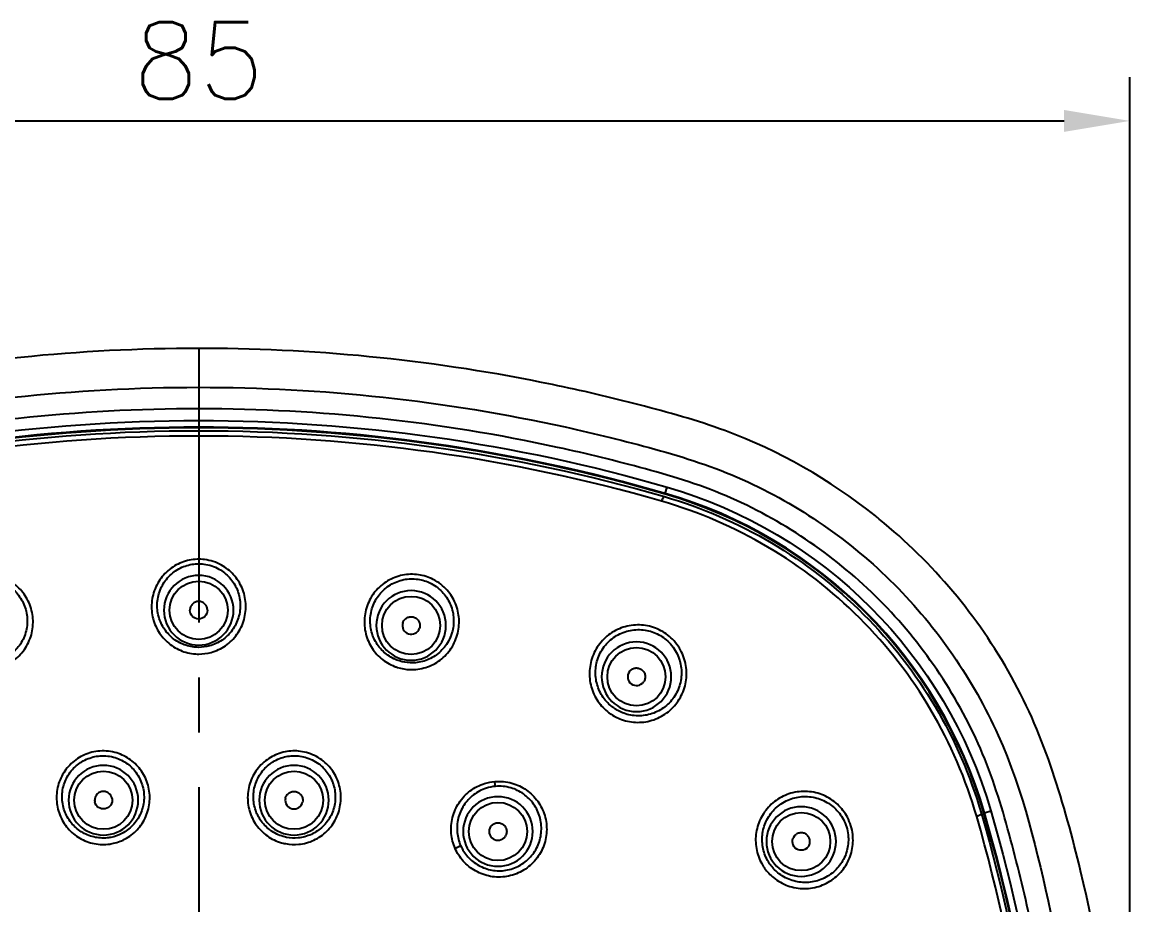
# Model space of a CAD drawing. Extents: x 1446 to 1743, y 841 to 1261.
# Drawn here: x 1541 to 1591.5, y 1126.7 to 1166.9 of the extents above; entities that cross this region are included whole.
import ezdxf

# ---------------------------------------------------------------- set-up
doc = ezdxf.new("R2010")
doc.units = 0
doc.header["$LTSCALE"] = 10
doc.header["$MEASUREMENT"] = 0
doc.linetypes.add('CENTER', pattern=[2, 1.25, -0.25, 0.25, -0.25])
doc.layers.add('1', color=1, linetype='CENTER')
doc.layers.add('D', color=2, linetype='CONTINUOUS')
doc.styles.add('GHS', font='ROMANS.shx', dxfattribs={"bigfont": 'GHS.shx'})

msp = doc.modelspace()

# ---------------------------------------------------------------- linework, layer by layer
at = {"layer": '1'}
msp.add_line((1549.096, 1152.069), (1549.096, 925.227), dxfattribs=at)
at = {"layer": '1', "color": 3, "linetype": 'Continuous'}
for p, q in [((1570.357, 1145.432), (1570.352, 1145.412)), ((1570.36, 1145.44), (1570.365, 1145.459)), ((1570.365, 1145.459), (1570.449, 1145.747)), ((1584.893, 1130.896), (1584.874, 1130.89)), ((1584.902, 1130.898), (1584.92, 1130.904)), ((1584.92, 1130.904), (1585.208, 1130.987))]:
    msp.add_line(p, q, dxfattribs=at)
at = {"layer": '1', "color": 3, "linetype": 'Continuous', "extrusion": (0, 0, -1)}
for centre in [(-1549.096, 1140.134), (-1558.78, 1139.441), (-1569.053, 1137.102), (-1544.751, 1131.475), (-1553.44, 1131.475), (-1562.737, 1130.049), (-1576.564, 1129.591)]:
    msp.add_circle(centre, 1.587, dxfattribs=at)
at = {"layer": '1', "color": 3, "linetype": 'Continuous'}
for centre in [(1549.096, 1140.134), (1558.78, 1139.441), (1569.053, 1137.102), (1544.751, 1131.475), (1553.44, 1131.475), (1562.737, 1130.049), (1576.564, 1129.591)]:
    msp.add_circle(centre, 1.327, dxfattribs=at)
at = {"layer": '1', "color": 3, "linetype": 'Continuous', "extrusion": (0, 0, -1)}
for centre, radius, start, end in [((-1549.096, 1072.134), 76.647, 73.82384, 106.17616), ((-1564.418, 1124.957), 21.647, 106.1762, 163.8238), ((-1511.596, 1109.634), 76.647, 163.82384, 196.17616)]:
    msp.add_arc(centre, radius, start, end, dxfattribs=at)
at = {"layer": '1', "color": 7, "linetype": 'Continuous', "extrusion": (0, 0, -1)}
for centre, radius, start, end in [((-1549.096, 1072.134), 76.328, 73.82384, 106.17616), ((-1564.418, 1124.957), 21.328, 106.1762, 163.8238), ((-1549.096, 1140.134), 0.4, 180, 0), ((-1544.751, 1131.475), 0.4, 168.75, 348.75), ((-1511.596, 1109.634), 76.328, 163.82384, 196.17616), ((-1576.564, 1129.591), 0.4, 234, 54)]:
    msp.add_arc(centre, radius, start, end, dxfattribs=at)
at = {"layer": '1', "color": 3, "linetype": 'Continuous'}
for centre, radius, start, end in [((1549.096, 1072.134), 76.347, 73.82384, 106.17616), ((1549.096, 1072.134), 76.319, 73.82384, 106.17616), ((1564.418, 1124.957), 21.319, 16.1762, 73.8238), ((1564.418, 1124.957), 21.347, 16.1762, 73.8238), ((1511.596, 1109.634), 76.319, 343.82384, 16.17616), ((1511.596, 1109.634), 76.347, 343.82384, 16.17616)]:
    msp.add_arc(centre, radius, start, end, dxfattribs=at)
at = {"layer": '1', "color": 7, "linetype": 'Continuous'}
for centre, start, end in [((1558.78, 1139.441), 162, 342), ((1569.053, 1137.102), 144, 324), ((1553.44, 1131.475), 168.75, 348.75), ((1562.737, 1130.049), 146.25, 326.25)]:
    msp.add_arc(centre, 0.4, start, end, dxfattribs=at)
for points, knots in [([(1549.099, 1152.069), (1543.651, 1152.069), (1538.28, 1151.518), (1531.662, 1150.148), (1530.343, 1149.839), (1527.715, 1149.154), (1526.396, 1148.798), (1522.581, 1147.382), (1520.184, 1146.012), (1518.07, 1144.291)], [0, 0, 0, 0, 0.5, 0.5, 0.625, 0.625, 0.75, 0.75, 1, 1, 1, 1]), ([(1579.949, 1144.43), (1577.87, 1146.091), (1575.541, 1147.407), (1571.812, 1148.794), (1570.495, 1149.151), (1567.864, 1149.837), (1566.543, 1150.147), (1560.017, 1151.499), (1554.744, 1152.049), (1549.401, 1152.069)], [0, 0, 0, 0, 0.247198, 0.247198, 0.374226, 0.374226, 0.501255, 0.501255, 1, 1, 1, 1]), ([(1570.324, 1145.315), (1573.756, 1144.32), (1576.88, 1142.473), (1581.934, 1137.419), (1583.781, 1134.294), (1584.777, 1130.862)], [0, 0, 0, 0, 0.5, 0.5, 1, 1, 1, 1]), ([(1591.546, 1109.634), (1591.53, 1115.888), (1590.783, 1122.142), (1588.556, 1131.319), (1587.696, 1134.339), (1584.604, 1139.874), (1582.587, 1142.284), (1580.121, 1144.29)], [0, 0, 0, 0, 0.5, 0.5, 0.75, 0.75, 1, 1, 1, 1])]:
    msp.add_open_spline(points, degree=3, knots=knots, dxfattribs=at)
at = {"layer": '1', "color": 3, "linetype": 'Continuous'}
for points in [[(1549.401, 1152.069), (1549.3, 1152.069), (1549.2, 1152.069), (1549.099, 1152.069)], [(1570.197, 1145.103), (1556.501, 1149.067), (1541.69, 1149.067), (1527.994, 1145.103)], [(1570.198, 1145.103), (1570.255, 1145.226), (1570.304, 1145.322), (1570.324, 1145.315)], [(1580.121, 1144.29), (1580.064, 1144.337), (1580.006, 1144.383), (1579.949, 1144.43)], [(1562.623, 1132.106), (1562.615, 1132.152), (1562.605, 1132.237), (1562.597, 1132.328)], [(1584.564, 1130.737), (1584.688, 1130.793), (1584.784, 1130.843), (1584.777, 1130.862)], [(1584.565, 1088.533), (1588.529, 1102.228), (1588.529, 1117.04), (1584.565, 1130.735)], [(1560.784, 1129.281), (1560.887, 1129.325), (1560.989, 1129.375), (1561.037, 1129.405)]]:
    msp.add_open_spline(points, degree=3, dxfattribs=at)
for points, knots in [([(1508.434, 1109.634), (1508.438, 1115.237), (1509.046, 1120.864), (1510.856, 1129.098), (1511.506, 1131.882), (1513.793, 1136.983), (1515.424, 1139.353), (1519.375, 1143.306), (1521.741, 1144.938), (1526.843, 1147.233), (1529.634, 1147.883), (1537.86, 1149.687), (1543.429, 1150.295), (1554.741, 1150.297), (1560.317, 1149.691), (1567.167, 1148.188), (1568.531, 1147.849), (1571.249, 1147.104), (1572.608, 1146.665), (1576.451, 1144.94), (1578.821, 1143.303), (1582.769, 1139.348), (1584.393, 1136.992), (1586.692, 1131.869), (1587.33, 1129.117), (1589.143, 1120.869), (1589.753, 1115.237), (1589.757, 1109.634)], [0, 0, 0, 0, 0.125, 0.125, 0.1875, 0.1875, 0.25, 0.25, 0.3125, 0.3125, 0.375, 0.375, 0.5, 0.5, 0.625, 0.625, 0.65625, 0.65625, 0.6875, 0.6875, 0.75, 0.75, 0.8125, 0.8125, 0.875, 0.875, 1, 1, 1, 1]), ([(1588.776, 1109.633), (1588.77, 1115.136), (1588.185, 1120.57), (1586.731, 1127.275), (1586.403, 1128.613), (1585.684, 1131.262), (1585.282, 1132.571), (1583.635, 1136.341), (1582.059, 1138.659), (1578.209, 1142.534), (1575.889, 1144.131), (1572.121, 1145.798), (1570.788, 1146.215), (1568.13, 1146.938), (1566.796, 1147.267), (1560.098, 1148.724), (1554.647, 1149.313), (1543.588, 1149.316), (1538.143, 1148.73), (1531.438, 1147.277), (1530.103, 1146.95), (1527.441, 1146.226), (1526.114, 1145.815), (1522.358, 1144.162), (1520.037, 1142.576), (1516.173, 1138.714), (1514.585, 1136.391), (1512.935, 1132.639), (1512.525, 1131.322), (1511.8, 1128.657), (1511.47, 1127.321), (1510.01, 1120.611), (1509.421, 1115.163), (1509.415, 1109.633)], [0, 0, 0, 0, 0.125, 0.125, 0.15625, 0.15625, 0.1875, 0.1875, 0.25, 0.25, 0.3125, 0.3125, 0.34375, 0.34375, 0.375, 0.375, 0.5, 0.5, 0.625, 0.625, 0.65625, 0.65625, 0.6875, 0.6875, 0.75, 0.75, 0.8125, 0.8125, 0.84375, 0.84375, 0.875, 0.875, 1, 1, 1, 1]), ([(1584.565, 1130.735), (1583.59, 1134.123), (1581.748, 1137.261), (1576.722, 1142.287), (1573.585, 1144.128), (1570.197, 1145.103)], [0, 0, 0, 0, 0.5, 0.5, 1, 1, 1, 1]), ([(1549.096, 1138.136), (1549.046, 1138.136), (1548.996, 1138.138), (1548.946, 1138.141), (1548.711, 1138.158), (1548.475, 1138.215), (1548.258, 1138.307), (1548.041, 1138.399), (1547.837, 1138.53), (1547.662, 1138.687), (1547.485, 1138.846), (1547.334, 1139.037), (1547.219, 1139.245), (1547.102, 1139.456), (1547.02, 1139.69), (1546.978, 1139.927), (1546.937, 1140.169), (1546.936, 1140.42), (1546.977, 1140.662), (1547.019, 1140.905), (1547.104, 1141.145), (1547.225, 1141.361), (1547.346, 1141.576), (1547.506, 1141.774), (1547.694, 1141.936), (1547.878, 1142.095), (1548.093, 1142.225), (1548.32, 1142.314), (1548.543, 1142.401), (1548.785, 1142.45), (1549.025, 1142.458), (1549.138, 1142.462), (1549.252, 1142.457), (1549.365, 1142.442), (1549.631, 1142.408), (1549.896, 1142.322), (1550.13, 1142.192), (1550.337, 1142.078), (1550.526, 1141.928), (1550.684, 1141.754), (1550.844, 1141.576), (1550.976, 1141.37), (1551.07, 1141.151), (1551.165, 1140.927), (1551.223, 1140.684), (1551.24, 1140.442), (1551.256, 1140.196), (1551.23, 1139.944), (1551.163, 1139.707), (1551.096, 1139.469), (1550.986, 1139.239), (1550.841, 1139.037), (1550.699, 1138.838), (1550.519, 1138.659), (1550.317, 1138.519), (1550.118, 1138.381), (1549.892, 1138.275), (1549.658, 1138.211), (1549.476, 1138.162), (1549.285, 1138.136), (1549.096, 1138.136)], [0, 0, 0, 0, 0.010855, 0.010855, 0.010855, 0.063006, 0.063006, 0.063006, 0.115254, 0.115254, 0.115254, 0.16819, 0.16819, 0.16819, 0.222153, 0.222153, 0.222153, 0.277083, 0.277083, 0.277083, 0.332499, 0.332499, 0.332499, 0.387645, 0.387645, 0.387645, 0.441835, 0.441835, 0.441835, 0.494829, 0.494829, 0.494829, 0.519638, 0.519638, 0.519638, 0.579309, 0.579309, 0.579309, 0.631586, 0.631586, 0.631586, 0.684879, 0.684879, 0.684879, 0.739317, 0.739317, 0.739317, 0.794573, 0.794573, 0.794573, 0.84995, 0.84995, 0.84995, 0.904707, 0.904707, 0.904707, 0.95841, 0.95841, 0.95841, 1, 1, 1, 1]), ([(1549.096, 1138.443), (1549.26, 1138.443), (1549.425, 1138.465), (1549.584, 1138.508), (1549.788, 1138.562), (1549.984, 1138.653), (1550.158, 1138.772), (1550.336, 1138.893), (1550.494, 1139.047), (1550.62, 1139.22), (1550.749, 1139.395), (1550.847, 1139.596), (1550.909, 1139.803), (1550.971, 1140.012), (1550.997, 1140.233), (1550.985, 1140.45), (1550.974, 1140.665), (1550.925, 1140.88), (1550.843, 1141.079), (1550.762, 1141.275), (1550.647, 1141.46), (1550.506, 1141.619), (1550.367, 1141.775), (1550.2, 1141.91), (1550.017, 1142.013), (1549.809, 1142.129), (1549.573, 1142.208), (1549.336, 1142.238), (1549.235, 1142.251), (1549.133, 1142.256), (1549.032, 1142.253), (1548.819, 1142.246), (1548.603, 1142.201), (1548.405, 1142.122), (1548.202, 1142.042), (1548.012, 1141.925), (1547.849, 1141.782), (1547.684, 1141.636), (1547.543, 1141.459), (1547.438, 1141.267), (1547.333, 1141.074), (1547.26, 1140.861), (1547.226, 1140.645), (1547.193, 1140.431), (1547.196, 1140.209), (1547.236, 1139.996), (1547.275, 1139.788), (1547.349, 1139.584), (1547.454, 1139.4), (1547.557, 1139.22), (1547.691, 1139.054), (1547.847, 1138.916), (1548, 1138.781), (1548.179, 1138.669), (1548.368, 1138.589), (1548.557, 1138.51), (1548.762, 1138.462), (1548.966, 1138.447), (1549.009, 1138.445), (1549.052, 1138.443), (1549.096, 1138.443)], [0, 0, 0, 0, 0.040875, 0.040875, 0.040875, 0.093782, 0.093782, 0.093782, 0.148001, 0.148001, 0.148001, 0.203175, 0.203175, 0.203175, 0.258545, 0.258545, 0.258545, 0.31333, 0.31333, 0.31333, 0.367095, 0.367095, 0.367095, 0.419889, 0.419889, 0.419889, 0.480168, 0.480168, 0.480168, 0.505221, 0.505221, 0.505221, 0.558749, 0.558749, 0.558749, 0.613483, 0.613483, 0.613483, 0.669145, 0.669145, 0.669145, 0.724967, 0.724967, 0.724967, 0.780093, 0.780093, 0.780093, 0.833961, 0.833961, 0.833961, 0.88649, 0.88649, 0.88649, 0.938052, 0.938052, 0.938052, 0.989334, 0.989334, 0.989334, 1, 1, 1, 1]), ([(1540.031, 1137.528), (1539.983, 1137.513), (1539.933, 1137.499), (1539.884, 1137.487), (1539.652, 1137.432), (1539.408, 1137.416), (1539.171, 1137.44), (1538.935, 1137.464), (1538.701, 1137.528), (1538.486, 1137.627), (1538.27, 1137.727), (1538.068, 1137.864), (1537.896, 1138.028), (1537.722, 1138.195), (1537.574, 1138.394), (1537.465, 1138.607), (1537.353, 1138.825), (1537.278, 1139.065), (1537.244, 1139.307), (1537.211, 1139.552), (1537.219, 1139.807), (1537.27, 1140.049), (1537.32, 1140.292), (1537.414, 1140.53), (1537.545, 1140.743), (1537.673, 1140.953), (1537.841, 1141.144), (1538.034, 1141.299), (1538.223, 1141.451), (1538.441, 1141.573), (1538.671, 1141.653), (1538.78, 1141.691), (1538.893, 1141.721), (1539.007, 1141.741), (1539.273, 1141.788), (1539.553, 1141.784), (1539.817, 1141.729), (1540.049, 1141.681), (1540.275, 1141.593), (1540.477, 1141.473), (1540.683, 1141.351), (1540.87, 1141.194), (1541.024, 1141.013), (1541.181, 1140.828), (1541.308, 1140.614), (1541.396, 1140.389), (1541.485, 1140.16), (1541.535, 1139.912), (1541.543, 1139.665), (1541.551, 1139.417), (1541.515, 1139.164), (1541.439, 1138.927), (1541.362, 1138.691), (1541.244, 1138.465), (1541.092, 1138.268), (1540.942, 1138.074), (1540.756, 1137.903), (1540.55, 1137.771), (1540.389, 1137.667), (1540.213, 1137.585), (1540.031, 1137.528)], [0, 0, 0, 0, 0.011078, 0.011078, 0.011078, 0.063424, 0.063424, 0.063424, 0.11559, 0.11559, 0.11559, 0.168201, 0.168201, 0.168201, 0.2217, 0.2217, 0.2217, 0.276203, 0.276203, 0.276203, 0.331424, 0.331424, 0.331424, 0.386733, 0.386733, 0.386733, 0.441399, 0.441399, 0.441399, 0.494953, 0.494953, 0.494953, 0.52014, 0.52014, 0.52014, 0.579818, 0.579818, 0.579818, 0.631892, 0.631892, 0.631892, 0.684692, 0.684692, 0.684692, 0.738604, 0.738604, 0.738604, 0.793539, 0.793539, 0.793539, 0.848942, 0.848942, 0.848942, 0.90404, 0.90404, 0.90404, 0.958226, 0.958226, 0.958226, 1, 1, 1, 1]), ([(1539.942, 1137.821), (1540.101, 1137.87), (1540.254, 1137.941), (1540.394, 1138.03), (1540.575, 1138.145), (1540.737, 1138.293), (1540.869, 1138.46), (1541.004, 1138.632), (1541.11, 1138.828), (1541.179, 1139.034), (1541.249, 1139.241), (1541.283, 1139.463), (1541.279, 1139.682), (1541.275, 1139.899), (1541.233, 1140.119), (1541.157, 1140.323), (1541.082, 1140.524), (1540.972, 1140.714), (1540.834, 1140.88), (1540.699, 1141.042), (1540.534, 1141.184), (1540.352, 1141.294), (1540.173, 1141.402), (1539.972, 1141.482), (1539.766, 1141.526), (1539.531, 1141.576), (1539.281, 1141.58), (1539.043, 1141.538), (1538.942, 1141.52), (1538.841, 1141.493), (1538.744, 1141.459), (1538.539, 1141.387), (1538.345, 1141.277), (1538.177, 1141.141), (1538.006, 1141.002), (1537.858, 1140.83), (1537.746, 1140.642), (1537.632, 1140.452), (1537.551, 1140.24), (1537.508, 1140.023), (1537.466, 1139.808), (1537.461, 1139.583), (1537.494, 1139.366), (1537.526, 1139.153), (1537.595, 1138.943), (1537.696, 1138.752), (1537.794, 1138.566), (1537.926, 1138.393), (1538.08, 1138.249), (1538.231, 1138.107), (1538.409, 1137.988), (1538.598, 1137.903), (1538.786, 1137.818), (1538.99, 1137.763), (1539.195, 1137.743), (1539.401, 1137.723), (1539.613, 1137.738), (1539.814, 1137.785), (1539.857, 1137.796), (1539.9, 1137.807), (1539.942, 1137.821)], [0, 0, 0, 0, 0.041104, 0.041104, 0.041104, 0.094604, 0.094604, 0.094604, 0.149312, 0.149312, 0.149312, 0.204655, 0.204655, 0.204655, 0.259811, 0.259811, 0.259811, 0.314122, 0.314122, 0.314122, 0.367407, 0.367407, 0.367407, 0.419989, 0.419989, 0.419989, 0.480263, 0.480263, 0.480263, 0.505694, 0.505694, 0.505694, 0.559787, 0.559787, 0.559787, 0.61499, 0.61499, 0.61499, 0.670775, 0.670775, 0.670775, 0.726317, 0.726317, 0.726317, 0.780895, 0.780895, 0.780895, 0.834168, 0.834168, 0.834168, 0.886252, 0.886252, 0.886252, 0.937654, 0.937654, 0.937654, 0.989109, 0.989109, 0.989109, 1, 1, 1, 1]), ([(1558.16, 1137.528), (1558.115, 1137.542), (1558.071, 1137.557), (1558.027, 1137.574), (1557.806, 1137.66), (1557.597, 1137.785), (1557.416, 1137.937), (1557.234, 1138.091), (1557.077, 1138.277), (1556.955, 1138.48), (1556.832, 1138.687), (1556.742, 1138.917), (1556.693, 1139.152), (1556.643, 1139.391), (1556.634, 1139.642), (1556.666, 1139.883), (1556.698, 1140.129), (1556.774, 1140.372), (1556.886, 1140.592), (1557, 1140.813), (1557.153, 1141.018), (1557.335, 1141.189), (1557.515, 1141.357), (1557.727, 1141.497), (1557.955, 1141.596), (1558.177, 1141.692), (1558.42, 1141.752), (1558.663, 1141.769), (1558.902, 1141.785), (1559.146, 1141.761), (1559.377, 1141.698), (1559.488, 1141.667), (1559.597, 1141.628), (1559.701, 1141.58), (1559.946, 1141.468), (1560.173, 1141.308), (1560.359, 1141.115), (1560.524, 1140.943), (1560.662, 1140.742), (1560.763, 1140.527), (1560.865, 1140.307), (1560.931, 1140.068), (1560.956, 1139.827), (1560.981, 1139.583), (1560.964, 1139.33), (1560.906, 1139.091), (1560.848, 1138.85), (1560.747, 1138.616), (1560.61, 1138.408), (1560.474, 1138.2), (1560.3, 1138.014), (1560.101, 1137.864), (1559.906, 1137.716), (1559.681, 1137.601), (1559.446, 1137.527), (1559.216, 1137.455), (1558.969, 1137.422), (1558.727, 1137.43), (1558.536, 1137.437), (1558.343, 1137.47), (1558.16, 1137.528)], [0, 0, 0, 0, 0.010192, 0.010192, 0.010192, 0.062332, 0.062332, 0.062332, 0.114828, 0.114828, 0.114828, 0.16819, 0.16819, 0.16819, 0.222605, 0.222605, 0.222605, 0.277827, 0.277827, 0.277827, 0.333212, 0.333212, 0.333212, 0.387979, 0.387979, 0.387979, 0.44161, 0.44161, 0.44161, 0.494146, 0.494146, 0.494146, 0.519216, 0.519216, 0.519216, 0.578618, 0.578618, 0.578618, 0.631297, 0.631297, 0.631297, 0.685126, 0.685126, 0.685126, 0.739973, 0.739973, 0.739973, 0.795327, 0.795327, 0.795327, 0.850461, 0.850461, 0.850461, 0.904763, 0.904763, 0.904763, 0.95801, 0.95801, 0.95801, 1, 1, 1, 1]), ([(1558.249, 1137.821), (1558.408, 1137.771), (1558.575, 1137.742), (1558.741, 1137.736), (1558.952, 1137.728), (1559.166, 1137.756), (1559.367, 1137.818), (1559.572, 1137.88), (1559.769, 1137.98), (1559.94, 1138.107), (1560.116, 1138.236), (1560.27, 1138.398), (1560.391, 1138.578), (1560.513, 1138.759), (1560.605, 1138.965), (1560.659, 1139.176), (1560.713, 1139.387), (1560.73, 1139.61), (1560.711, 1139.826), (1560.692, 1140.04), (1560.636, 1140.253), (1560.547, 1140.449), (1560.459, 1140.641), (1560.338, 1140.822), (1560.192, 1140.976), (1560.028, 1141.149), (1559.827, 1141.293), (1559.609, 1141.394), (1559.516, 1141.437), (1559.418, 1141.472), (1559.319, 1141.499), (1559.114, 1141.556), (1558.896, 1141.577), (1558.683, 1141.562), (1558.467, 1141.547), (1558.25, 1141.492), (1558.052, 1141.405), (1557.851, 1141.316), (1557.663, 1141.189), (1557.504, 1141.038), (1557.344, 1140.885), (1557.21, 1140.701), (1557.112, 1140.504), (1557.015, 1140.307), (1556.951, 1140.092), (1556.925, 1139.874), (1556.9, 1139.661), (1556.911, 1139.44), (1556.958, 1139.23), (1557.003, 1139.025), (1557.084, 1138.824), (1557.194, 1138.644), (1557.302, 1138.468), (1557.441, 1138.307), (1557.6, 1138.174), (1557.758, 1138.042), (1557.941, 1137.935), (1558.133, 1137.861), (1558.171, 1137.846), (1558.21, 1137.833), (1558.249, 1137.821)], [0, 0, 0, 0, 0.041271, 0.041271, 0.041271, 0.09367, 0.09367, 0.09367, 0.147323, 0.147323, 0.147323, 0.202114, 0.202114, 0.202114, 0.257453, 0.257453, 0.257453, 0.312556, 0.312556, 0.312556, 0.366811, 0.366811, 0.366811, 0.419994, 0.419994, 0.419994, 0.479995, 0.479995, 0.479995, 0.505309, 0.505309, 0.505309, 0.558366, 0.558366, 0.558366, 0.612526, 0.612526, 0.612526, 0.667812, 0.667812, 0.667812, 0.723649, 0.723649, 0.723649, 0.779158, 0.779158, 0.779158, 0.833607, 0.833607, 0.833607, 0.886698, 0.886698, 0.886698, 0.938629, 0.938629, 0.938629, 0.989978, 0.989978, 0.989978, 1, 1, 1, 1]), ([(1567.84, 1135.432), (1567.803, 1135.459), (1567.767, 1135.487), (1567.731, 1135.515), (1567.542, 1135.669), (1567.376, 1135.856), (1567.247, 1136.062), (1567.117, 1136.27), (1567.022, 1136.502), (1566.967, 1136.739), (1566.911, 1136.981), (1566.896, 1137.234), (1566.923, 1137.479), (1566.95, 1137.728), (1567.02, 1137.976), (1567.128, 1138.202), (1567.237, 1138.429), (1567.387, 1138.641), (1567.566, 1138.819), (1567.745, 1138.997), (1567.958, 1139.146), (1568.187, 1139.254), (1568.413, 1139.36), (1568.661, 1139.429), (1568.911, 1139.454), (1569.157, 1139.478), (1569.411, 1139.46), (1569.652, 1139.401), (1569.89, 1139.343), (1570.122, 1139.243), (1570.328, 1139.109), (1570.433, 1139.041), (1570.532, 1138.964), (1570.624, 1138.88), (1570.825, 1138.695), (1570.993, 1138.469), (1571.113, 1138.224), (1571.221, 1138.003), (1571.293, 1137.761), (1571.322, 1137.517), (1571.353, 1137.271), (1571.341, 1137.016), (1571.288, 1136.774), (1571.234, 1136.529), (1571.138, 1136.29), (1571.006, 1136.077), (1570.874, 1135.863), (1570.702, 1135.669), (1570.506, 1135.511), (1570.309, 1135.354), (1570.082, 1135.228), (1569.844, 1135.145), (1569.607, 1135.064), (1569.353, 1135.022), (1569.102, 1135.024), (1568.855, 1135.026), (1568.604, 1135.07), (1568.371, 1135.155), (1568.183, 1135.222), (1568.003, 1135.317), (1567.84, 1135.432)], [0, 0, 0, 0, 0.009714, 0.009714, 0.009714, 0.062135, 0.062135, 0.062135, 0.114945, 0.114945, 0.114945, 0.168591, 0.168591, 0.168591, 0.223122, 0.223122, 0.223122, 0.278131, 0.278131, 0.278131, 0.332972, 0.332972, 0.332972, 0.387132, 0.387132, 0.387132, 0.440475, 0.440475, 0.440475, 0.493236, 0.493236, 0.493236, 0.519838, 0.519838, 0.519838, 0.578729, 0.578729, 0.578729, 0.631908, 0.631908, 0.631908, 0.685783, 0.685783, 0.685783, 0.740271, 0.740271, 0.740271, 0.795098, 0.795098, 0.795098, 0.849817, 0.849817, 0.849817, 0.903969, 0.903969, 0.903969, 0.957304, 0.957304, 0.957304, 1, 1, 1, 1]), ([(1568.014, 1135.681), (1568.156, 1135.581), (1568.313, 1135.498), (1568.477, 1135.439), (1568.681, 1135.364), (1568.9, 1135.324), (1569.116, 1135.321), (1569.336, 1135.318), (1569.559, 1135.352), (1569.767, 1135.422), (1569.977, 1135.492), (1570.178, 1135.601), (1570.352, 1135.737), (1570.528, 1135.874), (1570.681, 1136.044), (1570.8, 1136.232), (1570.919, 1136.419), (1571.007, 1136.63), (1571.056, 1136.846), (1571.106, 1137.061), (1571.118, 1137.288), (1571.093, 1137.508), (1571.069, 1137.726), (1571.006, 1137.942), (1570.911, 1138.141), (1570.805, 1138.36), (1570.656, 1138.563), (1570.476, 1138.729), (1570.394, 1138.805), (1570.306, 1138.874), (1570.212, 1138.935), (1570.027, 1139.055), (1569.82, 1139.145), (1569.606, 1139.196), (1569.391, 1139.249), (1569.163, 1139.264), (1568.943, 1139.241), (1568.72, 1139.218), (1568.499, 1139.156), (1568.298, 1139.059), (1568.095, 1138.962), (1567.907, 1138.827), (1567.749, 1138.667), (1567.592, 1138.507), (1567.461, 1138.317), (1567.367, 1138.114), (1567.274, 1137.913), (1567.215, 1137.694), (1567.194, 1137.473), (1567.173, 1137.257), (1567.189, 1137.034), (1567.241, 1136.822), (1567.291, 1136.614), (1567.377, 1136.412), (1567.492, 1136.23), (1567.606, 1136.051), (1567.752, 1135.888), (1567.918, 1135.754), (1567.949, 1135.729), (1567.981, 1135.705), (1568.014, 1135.681)], [0, 0, 0, 0, 0.042057, 0.042057, 0.042057, 0.09464, 0.09464, 0.09464, 0.148207, 0.148207, 0.148207, 0.202593, 0.202593, 0.202593, 0.257356, 0.257356, 0.257356, 0.312016, 0.312016, 0.312016, 0.366236, 0.366236, 0.366236, 0.419871, 0.419871, 0.419871, 0.47934, 0.47934, 0.47934, 0.506206, 0.506206, 0.506206, 0.559494, 0.559494, 0.559494, 0.61334, 0.61334, 0.61334, 0.667953, 0.667953, 0.667953, 0.723161, 0.723161, 0.723161, 0.778394, 0.778394, 0.778394, 0.832946, 0.832946, 0.832946, 0.886364, 0.886364, 0.886364, 0.938691, 0.938691, 0.938691, 0.990426, 0.990426, 0.990426, 1, 1, 1, 1]), ([(1545.144, 1129.495), (1545.109, 1129.489), (1545.074, 1129.483), (1545.039, 1129.478), (1544.805, 1129.444), (1544.563, 1129.451), (1544.332, 1129.496), (1544.101, 1129.541), (1543.875, 1129.627), (1543.672, 1129.745), (1543.468, 1129.864), (1543.282, 1130.019), (1543.128, 1130.198), (1542.973, 1130.378), (1542.848, 1130.588), (1542.761, 1130.809), (1542.673, 1131.032), (1542.623, 1131.273), (1542.615, 1131.512), (1542.606, 1131.753), (1542.639, 1131.999), (1542.711, 1132.23), (1542.783, 1132.46), (1542.897, 1132.681), (1543.042, 1132.875), (1543.187, 1133.066), (1543.367, 1133.236), (1543.568, 1133.369), (1543.766, 1133.501), (1543.99, 1133.6), (1544.222, 1133.658), (1544.342, 1133.688), (1544.466, 1133.708), (1544.59, 1133.717), (1544.848, 1133.734), (1545.113, 1133.704), (1545.36, 1133.628), (1545.585, 1133.559), (1545.8, 1133.451), (1545.989, 1133.313), (1546.18, 1133.173), (1546.35, 1132.999), (1546.484, 1132.805), (1546.62, 1132.609), (1546.723, 1132.387), (1546.787, 1132.158), (1546.851, 1131.926), (1546.876, 1131.679), (1546.859, 1131.439), (1546.842, 1131.198), (1546.783, 1130.957), (1546.687, 1130.735), (1546.591, 1130.514), (1546.454, 1130.306), (1546.29, 1130.13), (1546.126, 1129.955), (1545.93, 1129.806), (1545.717, 1129.695), (1545.538, 1129.602), (1545.343, 1129.534), (1545.144, 1129.495)], [0, 0, 0, 0, 0.007897, 0.007897, 0.007897, 0.060836, 0.060836, 0.060836, 0.113705, 0.113705, 0.113705, 0.166841, 0.166841, 0.166841, 0.22048, 0.22048, 0.22048, 0.27467, 0.27467, 0.27467, 0.329233, 0.329233, 0.329233, 0.38381, 0.38381, 0.38381, 0.438003, 0.438003, 0.438003, 0.49157, 0.49157, 0.49157, 0.519217, 0.519217, 0.519217, 0.577386, 0.577386, 0.577386, 0.6302, 0.6302, 0.6302, 0.683462, 0.683462, 0.683462, 0.737359, 0.737359, 0.737359, 0.791796, 0.791796, 0.791796, 0.846433, 0.846433, 0.846433, 0.900855, 0.900855, 0.900855, 0.954761, 0.954761, 0.954761, 1, 1, 1, 1]), ([(1553.047, 1129.495), (1553.014, 1129.502), (1552.981, 1129.509), (1552.948, 1129.517), (1552.719, 1129.573), (1552.497, 1129.669), (1552.3, 1129.797), (1552.102, 1129.925), (1551.923, 1130.088), (1551.779, 1130.274), (1551.633, 1130.461), (1551.517, 1130.675), (1551.441, 1130.898), (1551.364, 1131.125), (1551.325, 1131.367), (1551.327, 1131.606), (1551.329, 1131.846), (1551.373, 1132.09), (1551.455, 1132.316), (1551.537, 1132.544), (1551.66, 1132.76), (1551.814, 1132.946), (1551.967, 1133.132), (1552.155, 1133.295), (1552.362, 1133.419), (1552.567, 1133.542), (1552.796, 1133.631), (1553.031, 1133.679), (1553.262, 1133.726), (1553.506, 1133.734), (1553.74, 1133.702), (1553.863, 1133.685), (1553.985, 1133.658), (1554.103, 1133.619), (1554.349, 1133.54), (1554.583, 1133.414), (1554.783, 1133.252), (1554.967, 1133.105), (1555.127, 1132.924), (1555.252, 1132.724), (1555.378, 1132.523), (1555.472, 1132.297), (1555.524, 1132.066), (1555.578, 1131.832), (1555.591, 1131.585), (1555.564, 1131.347), (1555.537, 1131.107), (1555.467, 1130.869), (1555.361, 1130.652), (1555.256, 1130.435), (1555.11, 1130.233), (1554.938, 1130.064), (1554.766, 1129.896), (1554.563, 1129.755), (1554.345, 1129.654), (1554.129, 1129.554), (1553.892, 1129.489), (1553.655, 1129.466), (1553.453, 1129.447), (1553.246, 1129.457), (1553.047, 1129.495)], [0, 0, 0, 0, 0.007483, 0.007483, 0.007483, 0.06033, 0.06033, 0.06033, 0.113303, 0.113303, 0.113303, 0.166705, 0.166705, 0.166705, 0.220683, 0.220683, 0.220683, 0.27515, 0.27515, 0.27515, 0.329795, 0.329795, 0.329795, 0.384193, 0.384193, 0.384193, 0.438009, 0.438009, 0.438009, 0.491182, 0.491182, 0.491182, 0.51876, 0.51876, 0.51876, 0.576811, 0.576811, 0.576811, 0.629848, 0.629848, 0.629848, 0.683499, 0.683499, 0.683499, 0.737751, 0.737751, 0.737751, 0.792349, 0.792349, 0.792349, 0.846894, 0.846894, 0.846894, 0.901032, 0.901032, 0.901032, 0.954598, 0.954598, 0.954598, 1, 1, 1, 1]), ([(1545.09, 1129.783), (1545.263, 1129.817), (1545.432, 1129.875), (1545.589, 1129.956), (1545.774, 1130.052), (1545.946, 1130.181), (1546.089, 1130.332), (1546.235, 1130.486), (1546.355, 1130.667), (1546.44, 1130.859), (1546.527, 1131.053), (1546.58, 1131.264), (1546.597, 1131.475), (1546.614, 1131.687), (1546.594, 1131.903), (1546.54, 1132.108), (1546.486, 1132.311), (1546.396, 1132.508), (1546.278, 1132.682), (1546.16, 1132.855), (1546.012, 1133.01), (1545.844, 1133.135), (1545.677, 1133.258), (1545.486, 1133.355), (1545.287, 1133.417), (1545.069, 1133.485), (1544.834, 1133.513), (1544.605, 1133.497), (1544.495, 1133.49), (1544.385, 1133.472), (1544.278, 1133.445), (1544.073, 1133.393), (1543.874, 1133.304), (1543.699, 1133.187), (1543.521, 1133.068), (1543.363, 1132.917), (1543.236, 1132.746), (1543.108, 1132.574), (1543.01, 1132.377), (1542.948, 1132.173), (1542.886, 1131.969), (1542.859, 1131.752), (1542.868, 1131.539), (1542.878, 1131.329), (1542.924, 1131.117), (1543.003, 1130.922), (1543.081, 1130.729), (1543.192, 1130.547), (1543.329, 1130.389), (1543.464, 1130.234), (1543.628, 1130.1), (1543.807, 1129.997), (1543.984, 1129.895), (1544.181, 1129.821), (1544.383, 1129.783), (1544.584, 1129.744), (1544.795, 1129.739), (1544.998, 1129.768), (1545.029, 1129.772), (1545.059, 1129.777), (1545.09, 1129.783)], [0, 0, 0, 0, 0.04472, 0.04472, 0.04472, 0.098118, 0.098118, 0.098118, 0.152218, 0.152218, 0.152218, 0.206756, 0.206756, 0.206756, 0.261299, 0.261299, 0.261299, 0.315455, 0.315455, 0.315455, 0.369067, 0.369067, 0.369067, 0.422275, 0.422275, 0.422275, 0.480902, 0.480902, 0.480902, 0.508764, 0.508764, 0.508764, 0.562752, 0.562752, 0.562752, 0.617351, 0.617351, 0.617351, 0.672275, 0.672275, 0.672275, 0.727066, 0.727066, 0.727066, 0.781307, 0.781307, 0.781307, 0.834786, 0.834786, 0.834786, 0.887552, 0.887552, 0.887552, 0.939884, 0.939884, 0.939884, 0.992197, 0.992197, 0.992197, 1, 1, 1, 1]), ([(1553.101, 1129.783), (1553.275, 1129.749), (1553.455, 1129.741), (1553.631, 1129.757), (1553.837, 1129.777), (1554.043, 1129.832), (1554.232, 1129.918), (1554.423, 1130.006), (1554.601, 1130.128), (1554.751, 1130.273), (1554.904, 1130.42), (1555.032, 1130.596), (1555.127, 1130.785), (1555.221, 1130.975), (1555.284, 1131.184), (1555.31, 1131.394), (1555.336, 1131.604), (1555.326, 1131.821), (1555.281, 1132.028), (1555.237, 1132.233), (1555.156, 1132.433), (1555.046, 1132.612), (1554.937, 1132.789), (1554.795, 1132.951), (1554.634, 1133.083), (1554.457, 1133.227), (1554.249, 1133.34), (1554.032, 1133.411), (1553.927, 1133.445), (1553.819, 1133.469), (1553.71, 1133.484), (1553.502, 1133.513), (1553.286, 1133.506), (1553.08, 1133.463), (1552.872, 1133.42), (1552.669, 1133.34), (1552.489, 1133.23), (1552.306, 1133.119), (1552.141, 1132.974), (1552.007, 1132.808), (1551.872, 1132.642), (1551.765, 1132.45), (1551.695, 1132.249), (1551.624, 1132.049), (1551.588, 1131.834), (1551.588, 1131.622), (1551.588, 1131.412), (1551.625, 1131.2), (1551.694, 1131.002), (1551.762, 1130.806), (1551.865, 1130.62), (1551.994, 1130.457), (1552.121, 1130.297), (1552.277, 1130.155), (1552.45, 1130.044), (1552.623, 1129.933), (1552.816, 1129.85), (1553.015, 1129.802), (1553.044, 1129.795), (1553.073, 1129.789), (1553.101, 1129.783)], [0, 0, 0, 0, 0.04486, 0.04486, 0.04486, 0.097847, 0.097847, 0.097847, 0.151555, 0.151555, 0.151555, 0.205883, 0.205883, 0.205883, 0.260484, 0.260484, 0.260484, 0.314927, 0.314927, 0.314927, 0.368896, 0.368896, 0.368896, 0.422319, 0.422319, 0.422319, 0.480826, 0.480826, 0.480826, 0.508618, 0.508618, 0.508618, 0.56221, 0.56221, 0.56221, 0.616435, 0.616435, 0.616435, 0.671207, 0.671207, 0.671207, 0.726143, 0.726143, 0.726143, 0.780757, 0.780757, 0.780757, 0.834688, 0.834688, 0.834688, 0.887829, 0.887829, 0.887829, 0.940347, 0.940347, 0.940347, 0.992605, 0.992605, 0.992605, 1, 1, 1, 1]), ([(1560.784, 1129.281), (1560.784, 1129.281), (1560.784, 1129.281), (1560.784, 1129.281), (1560.691, 1129.494), (1560.632, 1129.725), (1560.611, 1129.956), (1560.589, 1130.2), (1560.608, 1130.45), (1560.668, 1130.687), (1560.728, 1130.926), (1560.83, 1131.157), (1560.966, 1131.362), (1561.103, 1131.568), (1561.277, 1131.753), (1561.474, 1131.901), (1561.671, 1132.048), (1561.896, 1132.164), (1562.131, 1132.237), (1562.282, 1132.284), (1562.439, 1132.315), (1562.597, 1132.328), (1562.597, 1132.328), (1562.597, 1132.328), (1562.597, 1132.328)], [0, 0, 0, 0, 0.000014, 0.000014, 0.000014, 0.168962, 0.168962, 0.168962, 0.347203, 0.347203, 0.347203, 0.526916, 0.526916, 0.526916, 0.707022, 0.707022, 0.707022, 0.886111, 0.886111, 0.886111, 0.999986, 0.999986, 0.999986, 1, 1, 1, 1]), ([(1562.597, 1132.328), (1562.857, 1132.35), (1563.126, 1132.324), (1563.377, 1132.252), (1563.61, 1132.186), (1563.835, 1132.079), (1564.033, 1131.939), (1564.232, 1131.799), (1564.409, 1131.624), (1564.55, 1131.427), (1564.692, 1131.229), (1564.802, 1131.005), (1564.87, 1130.771), (1564.939, 1130.537), (1564.969, 1130.288), (1564.957, 1130.044), (1564.944, 1129.799), (1564.89, 1129.553), (1564.797, 1129.326), (1564.704, 1129.099), (1564.57, 1128.884), (1564.406, 1128.701), (1564.243, 1128.517), (1564.046, 1128.36), (1563.83, 1128.241), (1563.615, 1128.123), (1563.377, 1128.041), (1563.135, 1128.001), (1562.895, 1127.961), (1562.644, 1127.962), (1562.403, 1128.004), (1562.164, 1128.047), (1561.929, 1128.13), (1561.718, 1128.249), (1561.507, 1128.367), (1561.313, 1128.523), (1561.153, 1128.704), (1561.001, 1128.875), (1560.875, 1129.072), (1560.784, 1129.281), (1560.784, 1129.281), (1560.784, 1129.281), (1560.784, 1129.281)], [0, 0, 0, 0, 0.082392, 0.082392, 0.082392, 0.158568, 0.158568, 0.158568, 0.234874, 0.234874, 0.234874, 0.311546, 0.311546, 0.311546, 0.388678, 0.388678, 0.388678, 0.466217, 0.466217, 0.466217, 0.543976, 0.543976, 0.543976, 0.621681, 0.621681, 0.621681, 0.699036, 0.699036, 0.699036, 0.775838, 0.775838, 0.775838, 0.852107, 0.852107, 0.852107, 0.928131, 0.928131, 0.928131, 0.999994, 0.999994, 0.999994, 1, 1, 1, 1]), ([(1562.623, 1132.106), (1562.483, 1132.094), (1562.343, 1132.066), (1562.209, 1132.023), (1562.001, 1131.957), (1561.802, 1131.853), (1561.628, 1131.721), (1561.454, 1131.588), (1561.302, 1131.423), (1561.183, 1131.24), (1561.064, 1131.057), (1560.976, 1130.852), (1560.925, 1130.641), (1560.874, 1130.432), (1560.859, 1130.211), (1560.881, 1129.997), (1560.901, 1129.794), (1560.954, 1129.592), (1561.037, 1129.405)], [0, 0, 0, 0, 0.114392, 0.114392, 0.114392, 0.294182, 0.294182, 0.294182, 0.474743, 0.474743, 0.474743, 0.654487, 0.654487, 0.654487, 0.832178, 0.832178, 0.832178, 1, 1, 1, 1]), ([(1561.037, 1129.405), (1561.118, 1129.222), (1561.23, 1129.05), (1561.364, 1128.901), (1561.505, 1128.743), (1561.674, 1128.607), (1561.859, 1128.504), (1562.044, 1128.4), (1562.25, 1128.327), (1562.458, 1128.289), (1562.669, 1128.251), (1562.888, 1128.249), (1563.099, 1128.282), (1563.312, 1128.316), (1563.521, 1128.387), (1563.71, 1128.489), (1563.9, 1128.592), (1564.075, 1128.729), (1564.22, 1128.889), (1564.366, 1129.05), (1564.485, 1129.238), (1564.569, 1129.437), (1564.653, 1129.637), (1564.703, 1129.855), (1564.715, 1130.071), (1564.728, 1130.288), (1564.703, 1130.509), (1564.643, 1130.717), (1564.583, 1130.925), (1564.486, 1131.125), (1564.361, 1131.302), (1564.235, 1131.478), (1564.078, 1131.635), (1563.902, 1131.759), (1563.726, 1131.884), (1563.525, 1131.98), (1563.318, 1132.039), (1563.094, 1132.103), (1562.854, 1132.126), (1562.623, 1132.106)], [0, 0, 0, 0, 0.071382, 0.071382, 0.071382, 0.146717, 0.146717, 0.146717, 0.222231, 0.222231, 0.222231, 0.298346, 0.298346, 0.298346, 0.375197, 0.375197, 0.375197, 0.452648, 0.452648, 0.452648, 0.530421, 0.530421, 0.530421, 0.60822, 0.60822, 0.60822, 0.685809, 0.685809, 0.685809, 0.763076, 0.763076, 0.763076, 0.840049, 0.840049, 0.840049, 0.916908, 0.916908, 0.916908, 1, 1, 1, 1]), ([(1574.894, 1128.379), (1574.865, 1128.42), (1574.837, 1128.462), (1574.811, 1128.504), (1574.683, 1128.713), (1574.589, 1128.947), (1574.536, 1129.185), (1574.484, 1129.424), (1574.472, 1129.674), (1574.5, 1129.915), (1574.528, 1130.158), (1574.599, 1130.399), (1574.704, 1130.619), (1574.812, 1130.842), (1574.959, 1131.048), (1575.133, 1131.223), (1575.309, 1131.4), (1575.518, 1131.549), (1575.743, 1131.657), (1575.97, 1131.766), (1576.219, 1131.837), (1576.469, 1131.864), (1576.72, 1131.892), (1576.979, 1131.875), (1577.225, 1131.817), (1577.469, 1131.759), (1577.706, 1131.657), (1577.918, 1131.52), (1578.126, 1131.385), (1578.315, 1131.211), (1578.467, 1131.013), (1578.544, 1130.914), (1578.612, 1130.808), (1578.67, 1130.697), (1578.798, 1130.454), (1578.882, 1130.183), (1578.912, 1129.911), (1578.939, 1129.668), (1578.925, 1129.417), (1578.872, 1129.179), (1578.818, 1128.94), (1578.722, 1128.708), (1578.594, 1128.5), (1578.463, 1128.29), (1578.296, 1128.1), (1578.104, 1127.945), (1577.91, 1127.788), (1577.687, 1127.662), (1577.452, 1127.578), (1577.215, 1127.494), (1576.959, 1127.449), (1576.707, 1127.448), (1576.454, 1127.448), (1576.198, 1127.491), (1575.959, 1127.576), (1575.722, 1127.66), (1575.497, 1127.786), (1575.301, 1127.945), (1575.147, 1128.07), (1575.009, 1128.217), (1574.894, 1128.379)], [0, 0, 0, 0, 0.010627, 0.010627, 0.010627, 0.063277, 0.063277, 0.063277, 0.115741, 0.115741, 0.115741, 0.168597, 0.168597, 0.168597, 0.222192, 0.222192, 0.222192, 0.276528, 0.276528, 0.276528, 0.331298, 0.331298, 0.331298, 0.386044, 0.386044, 0.386044, 0.440356, 0.440356, 0.440356, 0.494021, 0.494021, 0.494021, 0.520709, 0.520709, 0.520709, 0.579872, 0.579872, 0.579872, 0.632516, 0.632516, 0.632516, 0.685455, 0.685455, 0.685455, 0.739042, 0.739042, 0.739042, 0.7934, 0.7934, 0.7934, 0.848304, 0.848304, 0.848304, 0.903209, 0.903209, 0.903209, 0.957503, 0.957503, 0.957503, 1, 1, 1, 1]), ([(1575.143, 1128.552), (1575.243, 1128.411), (1575.364, 1128.281), (1575.498, 1128.171), (1575.668, 1128.031), (1575.865, 1127.919), (1576.072, 1127.844), (1576.281, 1127.767), (1576.506, 1127.726), (1576.728, 1127.724), (1576.951, 1127.721), (1577.177, 1127.758), (1577.387, 1127.83), (1577.597, 1127.902), (1577.796, 1128.011), (1577.97, 1128.148), (1578.141, 1128.284), (1578.292, 1128.451), (1578.41, 1128.637), (1578.526, 1128.821), (1578.613, 1129.028), (1578.663, 1129.241), (1578.712, 1129.453), (1578.726, 1129.677), (1578.702, 1129.895), (1578.675, 1130.138), (1578.601, 1130.381), (1578.486, 1130.598), (1578.433, 1130.698), (1578.372, 1130.793), (1578.303, 1130.882), (1578.167, 1131.058), (1577.997, 1131.213), (1577.81, 1131.333), (1577.62, 1131.455), (1577.407, 1131.544), (1577.189, 1131.594), (1576.969, 1131.645), (1576.738, 1131.657), (1576.516, 1131.631), (1576.293, 1131.605), (1576.073, 1131.539), (1575.873, 1131.44), (1575.675, 1131.342), (1575.492, 1131.208), (1575.338, 1131.05), (1575.186, 1130.895), (1575.059, 1130.711), (1574.967, 1130.514), (1574.876, 1130.32), (1574.817, 1130.108), (1574.794, 1129.895), (1574.771, 1129.684), (1574.783, 1129.465), (1574.83, 1129.257), (1574.876, 1129.048), (1574.959, 1128.844), (1575.071, 1128.662), (1575.094, 1128.625), (1575.118, 1128.588), (1575.143, 1128.552)], [0, 0, 0, 0, 0.041909, 0.041909, 0.041909, 0.09562, 0.09562, 0.09562, 0.150202, 0.150202, 0.150202, 0.205052, 0.205052, 0.205052, 0.259577, 0.259577, 0.259577, 0.313483, 0.313483, 0.313483, 0.366837, 0.366837, 0.366837, 0.419959, 0.419959, 0.419959, 0.479709, 0.479709, 0.479709, 0.506662, 0.506662, 0.506662, 0.560861, 0.560861, 0.560861, 0.615667, 0.615667, 0.615667, 0.670809, 0.670809, 0.670809, 0.725814, 0.725814, 0.725814, 0.780165, 0.780165, 0.780165, 0.833521, 0.833521, 0.833521, 0.885888, 0.885888, 0.885888, 0.937666, 0.937666, 0.937666, 0.989529, 0.989529, 0.989529, 1, 1, 1, 1])]:
    msp.add_open_spline(points, degree=3, knots=knots, dxfattribs=at)
at = {"layer": '1', "color": 7, "linetype": 'Continuous'}
for points in [[(1527.867, 1145.315), (1541.667, 1149.318), (1556.524, 1149.318), (1570.324, 1145.315)], [(1549.496, 1140.134), (1549.496, 1140.186), (1549.475, 1140.291), (1549.386, 1140.424), (1549.253, 1140.513), (1549.096, 1140.544), (1548.938, 1140.513), (1548.805, 1140.424), (1548.716, 1140.291), (1548.696, 1140.186), (1548.696, 1140.134)], [(1558.4, 1139.564), (1558.416, 1139.614), (1558.468, 1139.707), (1558.594, 1139.807), (1558.748, 1139.85), (1558.907, 1139.831), (1559.047, 1139.753), (1559.146, 1139.627), (1559.19, 1139.473), (1559.177, 1139.367), (1559.161, 1139.317)], [(1568.729, 1137.338), (1568.76, 1137.38), (1568.838, 1137.452), (1568.988, 1137.508), (1569.148, 1137.502), (1569.294, 1137.434), (1569.402, 1137.317), (1569.458, 1137.167), (1569.452, 1137.007), (1569.407, 1136.91), (1569.376, 1136.867)], [(1545.143, 1131.553), (1545.133, 1131.605), (1545.092, 1131.703), (1544.979, 1131.816), (1544.831, 1131.878), (1544.671, 1131.878), (1544.523, 1131.816), (1544.41, 1131.703), (1544.349, 1131.555), (1544.349, 1131.449), (1544.359, 1131.397)], [(1553.048, 1131.553), (1553.058, 1131.605), (1553.099, 1131.703), (1553.212, 1131.816), (1553.36, 1131.878), (1553.52, 1131.878), (1553.668, 1131.816), (1553.781, 1131.703), (1553.843, 1131.555), (1553.843, 1131.449), (1553.832, 1131.397)], [(1584.777, 1130.862), (1588.78, 1117.063), (1588.78, 1102.205), (1584.777, 1088.406)], [(1562.404, 1130.271), (1562.433, 1130.315), (1562.509, 1130.391), (1562.656, 1130.452), (1562.817, 1130.452), (1562.965, 1130.391), (1563.078, 1130.277), (1563.139, 1130.129), (1563.139, 1129.969), (1563.098, 1129.871), (1563.069, 1129.827)], [(1576.799, 1129.267), (1576.841, 1129.298), (1576.914, 1129.377), (1576.969, 1129.527), (1576.963, 1129.687), (1576.896, 1129.832), (1576.778, 1129.941), (1576.628, 1129.996), (1576.468, 1129.99), (1576.371, 1129.945), (1576.329, 1129.915)]]:
    msp.add_open_spline(points, degree=3, dxfattribs=at)
at = {"layer": 'D'}
for p, q in [((1591.545, 1110.634), (1591.545, 1164.439)), ((1509.645, 1162.439), (1588.545, 1162.439))]:
    msp.add_line(p, q, dxfattribs=at)
msp.add_solid([(1588.545, 1162.939), (1588.545, 1161.939), (1591.545, 1162.439)], dxfattribs=at)

# ---------------------------------------------------------------- texts
at = {"layer": 'D', "insert": (1549.095, 1165.189), "char_height": 3.5, "attachment_point": 5, "style": 'GHS'}
msp.add_mtext('\\A1;85', dxfattribs=at)

doc.saveas('drawing.dxf')
